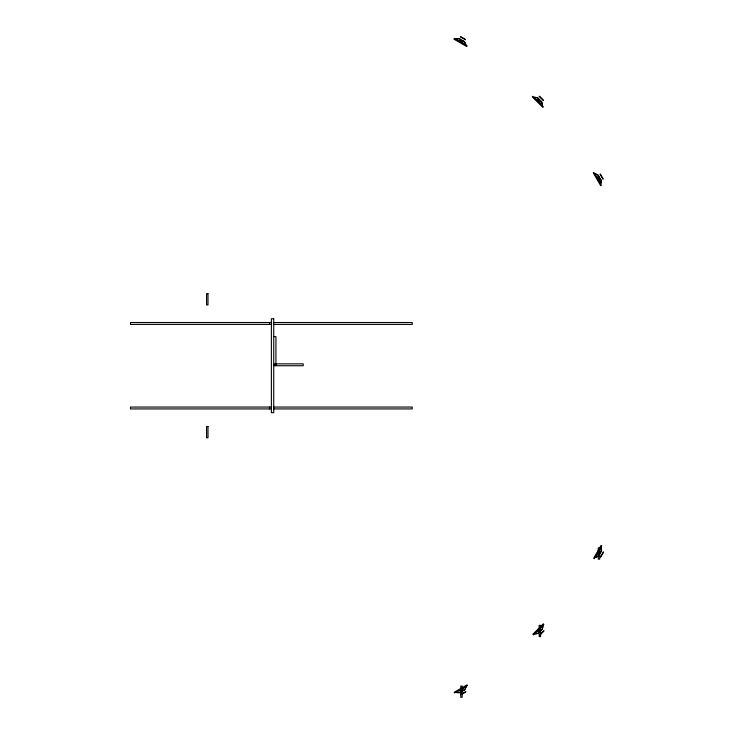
<?xml version="1.0" encoding="UTF-8"?>
<svg xmlns="http://www.w3.org/2000/svg" width="734" height="734" viewBox="0 0 734 734"><rect width="100%" height="100%" fill="white"/><g stroke="black" fill="none" stroke-linecap="round" stroke-linejoin="round"><path stroke-width="1.1" d="M542.61 628.295L543.096 625.836M601.348 547.426L601.513 549.931M601.128 181.17L600.972 183.674M465.182 689.006L466.301 686.758M593.632 558.317L601.1 545.38M594.274 558.693L601.742 545.757M599.339 554.693L601.568 550.821M600.394 557.033L603.376 551.867M600.807 556.923L603.486 552.271M532.82 634.359L543.38 623.799M533.343 634.892L543.903 624.322M538.215 633.396L542.426 629.176M539.692 634.873L543.903 630.653M540.114 634.864L543.903 631.075M595.54 557.501L597.788 556.381M454.162 692.327L467.099 684.859M454.529 692.969L467.466 685.501M459.622 692.786L464.787 689.804M460.668 694.593L461.42 694.162M461.961 693.85L465.833 691.611M462.236 694.034L465.723 692.024M534.875 634.057L537.334 633.57M458.401 38.673L455.887 38.838M456.227 692.566L458.732 692.731M271.387 322.529L130.514 322.529L130.514 324.41L271.387 324.41M273.681 322.529L412.26 322.529L412.26 324.41L273.681 324.41M274.048 336.631L275.929 336.631L275.929 364.807M276.158 363.853L303.206 363.853L303.206 365.734L275.03 365.734L275.03 365.257M271.387 407.058L130.514 407.058L130.514 408.93L271.387 408.93M273.681 407.058L412.26 407.058L412.26 408.93L273.681 408.93M539.16 630.956L540.563 630.956M536.765 97.585L534.306 97.09M597.403 174.71L595.155 173.6M460.741 36.7L465.384 39.379M460.337 36.81L465.503 39.792M459.291 38.618L464.457 41.599M454.227 38.443L467.163 45.912M453.851 39.095L466.787 46.563M539.545 96.282L543.334 100.072M539.123 96.282L543.334 100.494M537.646 97.76L541.866 101.971M532.792 96.282L543.362 106.843M532.269 96.805L542.83 107.375M465.962 44.655L464.851 42.398M600.421 174.178L603.1 178.821M600.017 174.068L602.999 179.224M598.21 175.105L601.192 180.27M593.907 172.426L601.375 185.363M593.255 172.802L600.724 185.739M542.527 105.311L542.041 102.852M598.274 551.445L598.274 547.894L599.678 547.894L599.678 559.161L598.274 559.161L598.274 553.528M540.563 627.57L540.563 625.322L539.16 625.322L539.16 636.589L540.563 636.589L540.563 629.827M462.172 688.281L462.172 686.033L460.768 686.033L460.768 697.3L462.172 697.3L462.172 690.538M269.506 322.529L269.506 324.41M269.506 407.058L269.506 408.93M459.97 692.593A3.376 0.725 1.8 0 1 456.089 692.07M458.172 690.868A3.376 1.743 -15.6 0 1 460.915 692.043M465.934 686.391A3.376 0.725 -61.8 0 1 464.438 690.006M463.493 690.556A3.376 1.743 -44.4 0 1 463.851 687.593M538.499 633.112A3.376 0.725 -13.2 0 1 534.618 633.616M536.315 631.919A3.376 1.743 -30.6 0 1 539.27 632.341M542.655 625.579A3.376 0.725 -76.8 0 1 542.151 629.46M541.38 630.231A3.376 1.743 -59.4 0 1 540.958 627.276M598.458 555.831A3.376 0.725 -28.2 0 1 595.173 557.134M596.375 555.051A3.376 1.743 -45.6 0 1 599.21 554.537M600.852 547.289A3.376 0.725 88.2 0 1 601.375 551.17M600.825 552.115A3.376 1.743 -74.4 0 1 599.65 549.371M464.108 41.398A3.376 0.725 61.8 0 1 465.604 45.013M463.521 43.811A3.376 1.743 44.4 0 1 463.163 40.856M455.759 39.333A3.376 0.725 -1.8 0 1 459.64 38.819M460.585 39.361A3.376 1.743 15.6 0 1 457.842 40.535M541.582 101.696A3.376 0.725 76.8 0 1 542.087 105.568M540.389 103.87A3.376 1.743 59.4 0 1 540.811 100.916M534.049 97.539A3.376 0.725 13.2 0 1 537.93 98.044M538.701 98.815A3.376 1.743 30.6 0 1 535.747 99.237M600.99 179.931A3.376 0.725 -88.2 0 1 600.476 183.803M599.274 181.72A3.376 1.743 74.4 0 1 600.44 178.977M594.788 173.967A3.376 0.725 28.2 0 1 598.403 175.454M598.953 176.399A3.376 1.743 45.6 0 1 595.99 176.041M207.988 293.683L206.575 293.683L206.575 304.959L207.988 304.959L207.988 293.683M273.736 318.776L271.387 318.776L271.387 412.692L273.736 412.692L273.736 318.776M207.988 426.5L206.575 426.5L206.575 437.776L207.988 437.776L207.988 426.5M274.195 365.459A0.936 0.936 0 0 0 275.773 365.037A0.936 0.936 0 0 0 274.617 363.881A0.936 0.936 0 0 0 274.195 365.459M460.805 690.666A1.33 0.734 -25 0 0 461.961 690.868A1.33 0.734 -35 0 0 462.356 689.767A1.33 0.734 -35 0 0 461.264 689.657A1.33 0.734 -25 0 0 460.805 690.666M538.811 631.038A1.33 0.734 -40 0 0 539.967 630.937A1.33 0.734 -50 0 0 540.068 629.772A1.33 0.734 -50 0 0 538.985 629.946A1.33 0.734 -40 0 0 538.811 631.038M598.559 553.555A1.33 0.734 -55 0 0 599.65 553.152A1.33 0.734 -65 0 0 599.449 552.005A1.33 0.734 -65 0 0 598.449 552.463A1.33 0.734 -55 0 0 598.559 553.555M462.025 41.636A1.33 0.734 35 0 0 461.622 40.535A1.33 0.734 25 0 0 460.475 40.737A1.33 0.734 25 0 0 460.924 41.746A1.33 0.734 35 0 0 462.025 41.636M539.499 101.375A1.33 0.734 50 0 0 539.398 100.219A1.33 0.734 40 0 0 538.242 100.118A1.33 0.734 40 0 0 538.417 101.2A1.33 0.734 50 0 0 539.499 101.375M599.063 179.087A1.33 0.734 65 0 0 599.265 177.94A1.33 0.734 55 0 0 598.173 177.536A1.33 0.734 55 0 0 598.063 178.637A1.33 0.734 65 0 0 599.063 179.087"/></g></svg>
